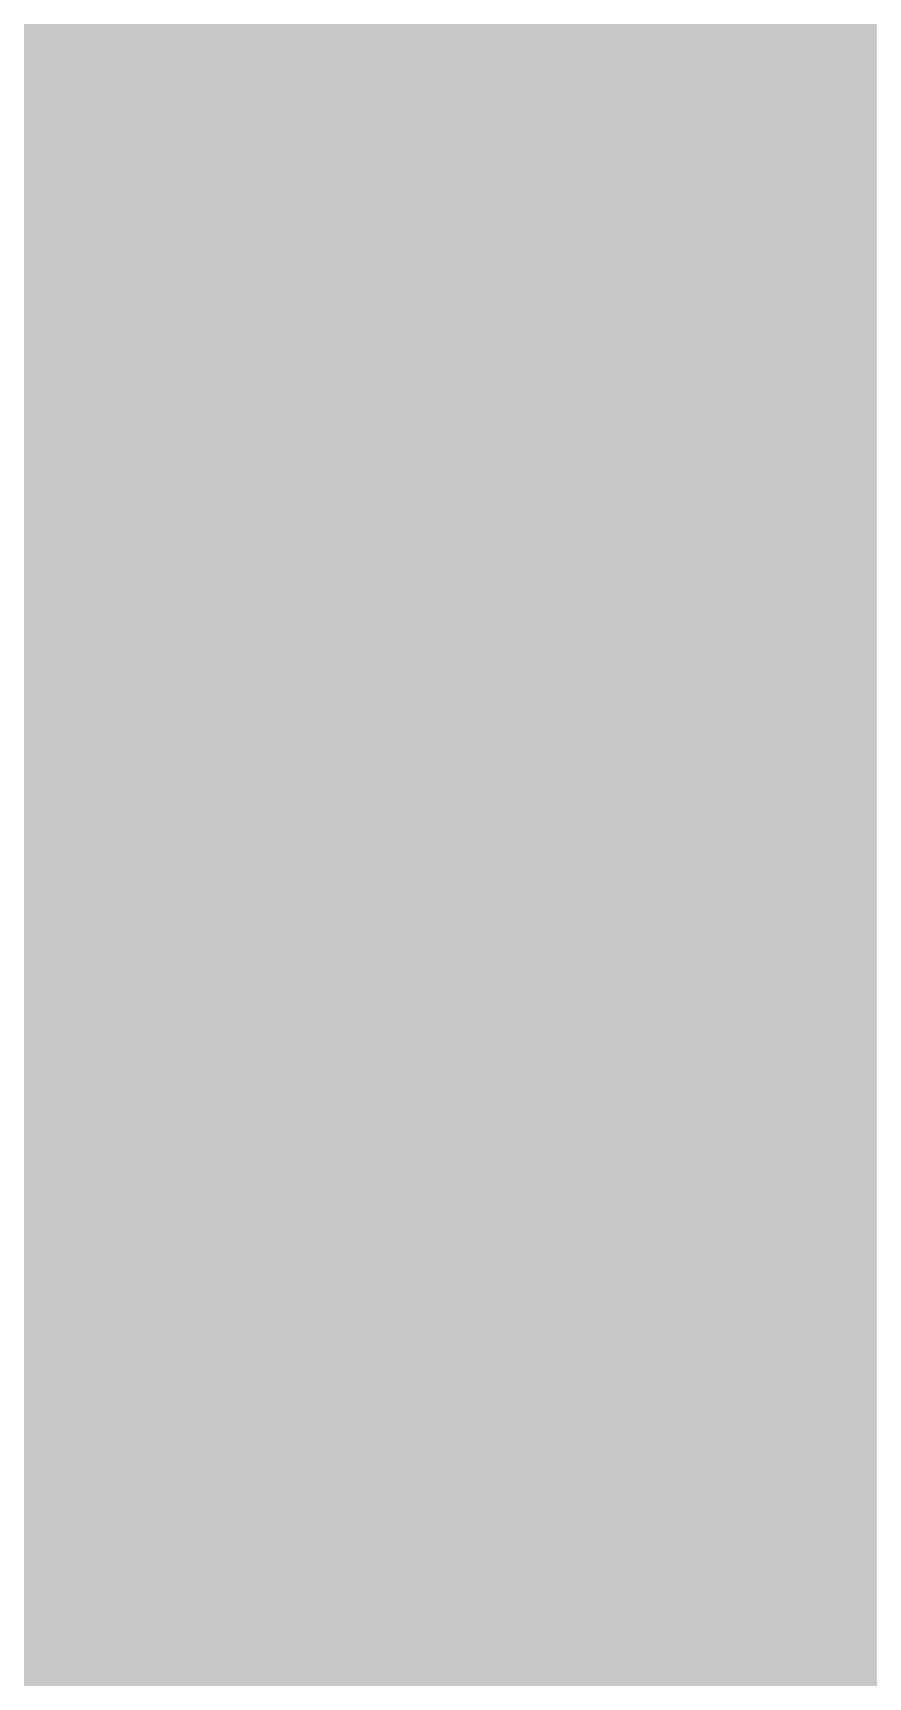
# Model space of a CAD drawing. Extents: x -3 to 92, y -53 to 125.
# Drawn here: x 38.07 to 41.21, y 8.72 to 14.91 of the extents above; entities that cross this region are included whole.
import ezdxf

# ---------------------------------------------------------------- set-up
doc = ezdxf.new("R2010")
doc.units = 0
doc.header["$MEASUREMENT"] = 0
doc.layers.get('0').update_dxf_attribs({"linetype": 'CONTINUOUS'})
for name, color, linetype in [('23-325-0_AST', 7, 'CONTINUOUS'), ('23-325-0_BOT', 7, 'CONTINUOUS'), ('23-325-0_DRD', 2, 'CONTINUOUS'), ('23-325-0_IN1', 4, 'CONTINUOUS'), ('23-325-0_IN2', 3, 'CONTINUOUS'), ('23-325-0_SMT', 10, 'CONTINUOUS'), ('23-325-0_SPT', 14, 'CONTINUOUS'), ('23-325-0_SST', 9, 'CONTINUOUS'), ('23-325-0_TOP', 12, 'CONTINUOUS')]:
    doc.layers.add(name, color=color, linetype=linetype)

# ---------------------------------------------------------------- blocks, each defined once
blk = doc.blocks.new('ROUND_37')
at = {"const_width": 0.23749}
blk.add_lwpolyline([(-0.118744, 0, 1), (0.118744, 0, 1)], format="xyb", close=True, dxfattribs=at)

msp = doc.modelspace()

# ---------------------------------------------------------------- linework, layer by layer
at = {"layer": '23-325-0_AST', "const_width": 0.1524}
for points in [[(35.18916, 13.92682), (38.9001, 13.92682), (38.9001, 13.87348), (35.179, 13.87348)], [(38.38702, 13.40866), (38.9001, 13.92428), (39.38524, 13.34262), (39.96436, 12.86002), (39.44874, 12.34694)], [(39.4589, 12.40282), (39.91356, 12.85748), (39.35984, 13.3223), (38.89756, 13.87348), (38.4429, 13.41882)], [(38.94328, 13.91666), (38.87721, 13.9145)], [(38.87724, 13.91412), (38.88486, 13.88618), (39.3573, 13.31976), (39.38524, 13.34262), (38.91534, 13.90396)], [(39.93896, 12.86002), (39.93388, 12.86256), (39.37254, 13.33246), (38.9001, 13.89634), (38.9001, 13.89888), (38.91534, 13.90396), (38.92296, 13.88364)], [(38.94582, 13.89888), (38.90015, 13.89783)], [(38.94582, 13.88364), (38.92297, 13.88337)], [(38.61562, 13.59916), (38.63086, 13.62964)], [(38.80104, 12.78636), (38.82644, 12.76096), (39.38524, 13.31976), (39.35984, 13.34516), (38.80104, 12.78636)], [(39.92372, 12.88542), (39.3827, 13.34516), (39.35984, 13.31976), (39.92626, 12.84732), (39.9542, 12.83462)], [(39.9161, 9.85266), (39.9161, 12.86002), (39.9669, 12.86002), (39.9669, 9.8298)], [(39.92372, 12.88542), (39.92309, 12.90571)], [(39.93896, 12.86002), (39.93896, 12.90574)], [(39.9542, 12.83462), (39.95652, 12.9032)], [(39.20998, 12.77366), (39.2303, 12.74826), (39.2176, 12.73556)], [(39.20744, 12.7508), (39.23284, 12.77112)], [(39.2176, 12.73556), (39.2303, 12.74826)], [(39.67226, 12.5857), (39.64178, 12.57046), (39.70274, 12.446), (39.72306, 12.40282), (39.74084, 12.35964), (39.75862, 12.31646), (39.77386, 12.27328), (39.79164, 12.22756), (39.80434, 12.18438), (39.81958, 12.13866), (39.83228, 12.09294), (39.84498, 12.04722), (39.85768, 12.0015), (39.86784, 11.95578), (39.89324, 11.81354), (39.90086, 11.76782), (39.90594, 11.71956), (39.91356, 11.6713), (39.92372, 11.42492), (39.92118, 11.29284), (39.91356, 11.20394), (39.91102, 11.16076), (39.90594, 11.11758), (39.86022, 10.86358), (39.85006, 10.8204), (39.83736, 10.77976), (39.7891, 10.6172), (39.77386, 10.57656), (39.75862, 10.53846), (39.74338, 10.50036), (39.69258, 10.38352), (39.72306, 10.37082), (39.74084, 10.40892), (39.77386, 10.48766), (39.7891, 10.52576), (39.80434, 10.5664), (39.81958, 10.60704), (39.87038, 10.77214), (39.88054, 10.81278), (39.8907, 10.85596), (39.90086, 10.89914), (39.91102, 10.93978), (39.92626, 11.02614), (39.93134, 11.06932), (39.93896, 11.11504), (39.94404, 11.15822), (39.94658, 11.2014), (39.9542, 11.2903), (39.95674, 11.42746), (39.94404, 11.67384), (39.93896, 11.7221), (39.93388, 11.7729), (39.92626, 11.82116), (39.878, 12.05738), (39.8653, 12.1031), (39.85006, 12.14882), (39.83736, 12.19454), (39.82212, 12.24026), (39.77132, 12.37234), (39.75354, 12.41552), (39.73322, 12.4587), (39.67226, 12.5857)], [(41.021, 12.573), (42.799, 12.573), (42.799, 9.017), (41.021, 9.017), (41.021, 12.573)], [(38.4937, 9.3345), (38.4429, 9.3345), (38.4429, 8.92556), (39.04742, 8.92556), (39.9669, 9.8298), (39.9669, 10.40384), (39.51986, 10.40384), (39.4843, 10.33526), (39.45382, 10.28192), (39.3573, 10.12952), (39.32428, 10.08126), (39.21252, 9.93902), (39.17188, 9.8933), (39.13124, 9.85012), (39.0906, 9.80694), (39.04742, 9.76376), (39.00424, 9.72312), (38.95852, 9.68502), (38.86708, 9.60882), (38.81882, 9.57326), (38.61562, 9.44118), (38.56482, 9.4107), (38.51148, 9.38276), (38.4556, 9.35736), (38.47846, 9.3091), (38.59022, 9.36752), (38.64356, 9.398), (38.8493, 9.53262), (38.89756, 9.56818), (39.1287, 9.77138), (39.16934, 9.81456), (39.21252, 9.86028), (39.25316, 9.906), (39.29126, 9.95426), (39.32936, 9.99998), (39.43604, 10.15238), (39.46906, 10.20318), (39.49954, 10.25652), (39.53002, 10.30986), (39.55034, 10.3505), (39.9161, 10.3505), (39.9161, 9.85266), (39.0271, 8.9789), (38.4937, 8.9789), (38.4937, 9.3345)], [(39.0271, 8.9789), (36.03244, 8.9789), (36.03244, 8.92556), (39.04742, 8.92556)]]:
    msp.add_lwpolyline(points, dxfattribs=at)
for points in [[(38.63086, 13.62964, 0.1222351), (37.47008, 13.91772)], [(39.95674, 12.9032, 0.4142136), (38.94328, 13.91666)], [(38.61562, 13.59916, 0.1221929), (37.47008, 13.88336)], [(39.93896, 12.90574, 0.4142136), (38.94582, 13.89888)], [(39.92372, 12.90574, 0.4142136), (38.94582, 13.88364)], [(38.77564, 13.17752, 0.1620988), (37.465, 13.61389)], [(38.8239, 13.1826, 0.165982), (37.46754, 13.64562)], [(38.8239, 13.1826, 0.0504853), (38.44307, 13.41917)], [(38.77564, 13.17752, 0.0516994), (38.38718, 13.40901)], [(38.77564, 13.17752, 0.1664185), (38.70956, 12.98448)], [(38.77564, 13.17752, 0.1664185), (38.70956, 12.98448)], [(38.8239, 13.1826, 0.1972575), (38.74258, 12.98448)], [(38.8239, 13.1826, 0.1972575), (38.74258, 12.98448)], [(38.7096, 12.98448, 0.4142136), (39.02456, 12.66952)], [(38.74262, 12.98448, 0.4142136), (39.02456, 12.70254)], [(38.74262, 12.98448, 0.4142136), (39.02456, 12.70254)], [(39.02456, 12.70254, 0.197256), (39.22265, 12.78385)], [(39.02456, 12.70254, 0.1823261), (39.21076, 12.77277)], [(39.02456, 12.66952, 0.1810753), (39.23142, 12.74697)], [(39.02456, 12.66952, 0.1664167), (39.21757, 12.73559)], [(39.44874, 12.34694, 0.054636), (39.20585, 12.74958)], [(39.65448, 11.42492, 0.1620988), (39.21801, 12.73586)], [(39.6875, 11.42746, 0.1658023), (39.22453, 12.78524)], [(39.4589, 12.40282, 0.0493591), (39.23199, 12.77047)], [(37.465, 9.20496, 0.4142136), (39.6875, 11.42746)], [(37.46754, 9.23798, 0.4142136), (39.65448, 11.42492)]]:
    msp.add_lwpolyline(points, format="xyb", dxfattribs=at)
at = {"layer": '23-325-0_BOT', "const_width": 0.254}
for points in [[(40.894, 14.6304), (29.0322, 14.6304)], [(40.894, 14.6558), (36.449, 14.6558)], [(38.0492, 14.6558), (38.0492, -4.572)], [(38.2778, 14.6558), (38.2778, -4.572)], [(38.5064, 14.6558), (38.5064, -4.572)], [(38.735, 14.6558), (38.735, -4.572)], [(38.9636, 14.6558), (38.9636, -4.572)], [(39.1922, 14.6558), (39.1922, -4.572)], [(39.4208, 14.6558), (39.4208, -4.572)], [(39.6494, 14.6558), (39.6494, -4.572)], [(39.878, 14.6558), (39.878, -4.572)], [(40.1066, 14.6558), (40.1066, -4.572)], [(40.3352, 14.6558), (40.3352, -4.572)], [(40.5638, 14.6558), (40.5638, -4.572)], [(40.7924, 14.6558), (40.7924, -4.572)], [(40.894, 14.6558), (40.894, -4.572)], [(40.894, 14.4018), (29.0322, 14.4018)], [(40.894, 14.1732), (29.0322, 14.1732)], [(40.894, 13.9446), (29.0322, 13.9446)], [(40.894, 13.716), (29.0322, 13.716)], [(40.894, 13.4874), (29.0322, 13.4874)], [(40.894, 13.2588), (29.0322, 13.2588)], [(40.894, 13.0302), (29.0322, 13.0302)], [(40.894, 12.8016), (29.0322, 12.8016)], [(40.894, 12.573), (29.0322, 12.573)], [(40.894, 12.3444), (29.0322, 12.3444)], [(40.894, 12.1158), (29.0322, 12.1158)], [(40.894, 11.8872), (29.0322, 11.8872)], [(40.894, 11.6586), (29.0322, 11.6586)], [(40.894, 11.43), (29.0322, 11.43)], [(40.894, 11.2014), (29.0322, 11.2014)], [(40.894, 10.9728), (29.0322, 10.9728)], [(40.894, 10.7442), (29.0322, 10.7442)], [(40.894, 10.5156), (29.0322, 10.5156)], [(40.894, 10.287), (29.0322, 10.287)], [(40.894, 10.0584), (29.0322, 10.0584)], [(40.894, 9.8298), (29.0322, 9.8298)], [(40.894, 9.6012), (29.0322, 9.6012)], [(40.894, 9.3726), (29.0322, 9.3726)], [(40.894, 9.144), (29.0322, 9.144)], [(40.894, 8.9154), (29.0322, 8.9154)], [(40.894, 8.6868), (29.0322, 8.6868)]]:
    msp.add_lwpolyline(points, dxfattribs=at)
at = {"layer": '23-325-0_DRD', "const_width": 0.254}
msp.add_lwpolyline([(42.545, 7.874), (41.275, 9.144)], dxfattribs=at)
at = {"layer": '23-325-0_IN1', "const_width": 0.254}
for points in [[(40.5638, 29.8958), (40.5638, -4.572)], [(40.7924, 29.8958), (40.7924, -4.572)], [(41.021, 29.8958), (41.021, -4.572)], [(40.3352, 26.94178), (40.3352, -4.572)], [(40.1066, 26.6573), (40.1066, -4.572)], [(41.2496, 24.4094), (41.2496, -4.572)], [(38.735, 22.15642), (38.735, -4.572)], [(39.878, 15.50162), (39.878, -4.572)], [(38.5064, 15.3924), (38.5064, -4.572)], [(38.9636, 15.3924), (38.9636, -4.572)], [(39.6494, 15.31112), (39.6494, -4.572)], [(38.0492, 15.24762), (38.0492, -4.572)], [(38.2778, 15.27048), (38.2778, -4.572)], [(39.1922, 15.27048), (39.1922, -4.572)], [(39.4208, 15.24762), (39.4208, -4.572)], [(50.80762, 14.859), (27.66822, 14.859)], [(50.75936, 14.6304), (27.6733, 14.6304)], [(50.79746, 14.4018), (27.58694, 14.4018)], [(50.94478, 14.1732), (27.34056, 14.1732)], [(51.31054, 13.9446), (18.36928, 13.9446)], [(50.89906, 13.716), (-2.413, 13.716)], [(50.78222, 13.4874), (-2.413, 13.4874)], [(50.7619, 13.2588), (-2.413, 13.2588)], [(50.83048, 13.0302), (-2.413, 13.0302)], [(51.03114, 12.8016), (-2.413, 12.8016)], [(86.36, 12.573), (-2.413, 12.573)], [(86.36, 12.3444), (-2.413, 12.3444)], [(86.36, 12.1158), (-2.413, 12.1158)], [(86.36, 11.8872), (-2.413, 11.8872)], [(86.36, 11.6586), (-2.413, 11.6586)], [(86.36, 11.43), (-2.413, 11.43)], [(86.36, 11.2014), (-2.413, 11.2014)], [(86.36, 10.9728), (-2.413, 10.9728)], [(86.36, 10.7442), (-2.413, 10.7442)], [(86.36, 10.5156), (-2.413, 10.5156)], [(86.36, 10.287), (-2.413, 10.287)], [(86.36, 10.0584), (-2.413, 10.0584)], [(86.36, 9.8298), (-2.413, 9.8298)], [(86.36, 9.6012), (-2.413, 9.6012)], [(86.36, 9.3726), (-2.413, 9.3726)], [(86.36, 9.144), (-2.413, 9.144)], [(86.36, 8.9154), (-2.413, 8.9154)], [(86.36, 8.6868), (-2.413, 8.6868)]]:
    msp.add_lwpolyline(points, dxfattribs=at)
at = {"layer": '23-325-0_IN2', "const_width": 0.254}
msp.add_lwpolyline([(27.051, 14.732), (40.259, 14.732), (42.545, 17.018), (42.545, 17.145)], dxfattribs=at)
at = {"layer": '23-325-0_SMT', "const_width": 0.127}
for points in [[(39.73322, 13.9192), (38.36162, 13.9192), (38.36162, 13.2334)], [(38.46322, 13.9192), (38.46322, 13.17498)], [(38.57752, 13.9192), (38.57752, 13.10386)], [(38.69182, 13.9192), (38.69182, 13.0175)], [(38.80612, 13.9192), (38.80612, 12.92098)], [(38.92042, 13.9192), (38.92042, 12.80668)], [(39.03472, 13.9192), (39.03472, 12.6746)], [(39.14902, 13.9192), (39.14902, 12.51204)], [(39.26332, 13.9192), (39.26332, 12.31138)], [(39.37762, 13.9192), (39.37762, 12.02944)], [(39.49192, 13.9192), (39.49192, 8.9408)], [(39.60622, 13.9192), (39.60622, 8.9408)], [(39.72052, 13.9192), (39.72052, 8.9408)], [(39.7383, 13.9192), (39.73322, 13.91914)], [(39.83482, 13.8938), (39.83482, 8.9662)], [(39.89324, 13.843), (38.36162, 13.843)], [(39.93642, 13.7287), (38.36162, 13.7287)], [(39.93642, 13.72108), (39.93642, 13.716)], [(39.93642, 13.716), (39.93642, 9.144)], [(39.93642, 13.6144), (38.36162, 13.6144)], [(39.93642, 13.5001), (38.36162, 13.5001)], [(39.93642, 13.3858), (38.36162, 13.3858)], [(39.93642, 13.2715), (38.36162, 13.2715)], [(39.93642, 13.1572), (38.4937, 13.1572)], [(39.93642, 13.0429), (38.66134, 13.0429)], [(39.93642, 12.9286), (38.7985, 12.9286)], [(39.93642, 12.8143), (38.9128, 12.8143)], [(39.93642, 12.7), (39.0144, 12.7)], [(39.93642, 12.5857), (39.10076, 12.5857)], [(39.93642, 12.4714), (39.17442, 12.4714)], [(39.93642, 12.3571), (39.24046, 12.3571)], [(39.93642, 12.2428), (39.29634, 12.2428)], [(39.93642, 12.1285), (39.34206, 12.1285)], [(39.93642, 12.0142), (39.3827, 12.0142)], [(39.93642, 11.8999), (39.41572, 11.8999)], [(39.93642, 11.7856), (39.44112, 11.7856)], [(39.93642, 11.6713), (39.4589, 11.6713)], [(39.93642, 11.557), (39.4716, 11.557)], [(39.93642, 11.4427), (39.47922, 11.4427)], [(39.47922, 11.43), (39.47922, 11.41476)], [(39.93642, 11.3284), (39.47668, 11.3284)], [(39.93642, 11.2141), (39.46906, 11.2141)], [(39.93642, 11.0998), (39.45382, 11.0998)], [(39.93642, 10.9855), (39.43096, 10.9855)], [(39.93642, 10.8712), (39.40302, 10.8712)], [(39.37762, 10.78992), (39.37762, 8.9408)], [(39.93642, 10.7569), (39.36492, 10.7569)], [(39.93642, 10.6426), (39.32174, 10.6426)], [(39.26332, 10.51814), (39.26332, 8.9408)], [(39.93642, 10.5283), (39.2684, 10.5283)], [(39.93642, 10.414), (39.2049, 10.414)], [(39.93642, 10.2997), (39.13124, 10.2997)], [(39.14902, 10.32256), (39.14902, 8.9408)], [(39.03472, 10.16762), (39.03472, 8.9408)], [(39.93642, 10.1854), (39.04742, 10.1854)], [(38.92042, 10.04062), (38.92042, 8.9408)], [(39.93642, 10.0711), (38.94836, 10.0711)], [(38.80612, 9.9314), (38.80612, 8.9408)], [(39.93642, 9.9568), (38.83406, 9.9568)], [(38.69182, 9.83996), (38.69182, 8.9408)], [(39.93642, 9.8425), (38.69436, 9.8425)], [(39.93642, 9.7282), (38.52672, 9.7282)], [(38.57752, 9.75868), (38.57752, 8.9408)], [(38.38702, 9.652), (38.36162, 9.6266), (38.36162, 8.9408)], [(38.46322, 9.6901), (38.46322, 8.9408)], [(39.93642, 9.6139), (38.36162, 9.6139)], [(39.93642, 9.4996), (38.36162, 9.4996)], [(39.93642, 9.3853), (38.36162, 9.3853)], [(39.93642, 9.271), (38.36162, 9.271)], [(39.93642, 9.1567), (38.36162, 9.1567)], [(39.93642, 9.13892), (39.93636, 9.144)], [(39.91102, 9.0424), (38.36162, 9.0424)], [(39.73322, 8.9408), (38.36162, 8.9408)], [(39.7383, 8.9408), (39.73322, 8.9408)]]:
    msp.add_lwpolyline(points, dxfattribs=at)
for points in [[(39.93642, 13.72108, 0.4142136), (39.7383, 13.9192)], [(39.47922, 11.43, 0.2736465), (38.36162, 13.2334)], [(38.38702, 9.652, 0.2843907), (39.47668, 11.41476)], [(39.7383, 8.9408, 0.4142136), (39.93642, 9.13892)]]:
    msp.add_lwpolyline(points, format="xyb", dxfattribs=at)
at = {"layer": '23-325-0_SPT', "const_width": 0.127}
for points in [[(39.70782, 13.9192), (38.33622, 13.9192), (38.33622, 13.2334)], [(38.43782, 13.9192), (38.43782, 13.17498)], [(38.55212, 13.9192), (38.55212, 13.10386)], [(38.66642, 13.9192), (38.66642, 13.0175)], [(38.78072, 13.9192), (38.78072, 12.92098)], [(38.89502, 13.9192), (38.89502, 12.80668)], [(39.00932, 13.9192), (39.00932, 12.6746)], [(39.12362, 13.9192), (39.12362, 12.51204)], [(39.23792, 13.9192), (39.23792, 12.31138)], [(39.35222, 13.9192), (39.35222, 12.02944)], [(39.46652, 13.9192), (39.46652, 8.9408)], [(39.58082, 13.9192), (39.58082, 8.9408)], [(39.69512, 13.9192), (39.69512, 8.9408)], [(39.7129, 13.9192), (39.70782, 13.91914)], [(39.80942, 13.8938), (39.80942, 8.9662)], [(39.86784, 13.843), (38.33622, 13.843)], [(39.91102, 13.7287), (38.33622, 13.7287)], [(39.91102, 13.72108), (39.91102, 13.716)], [(39.91102, 13.716), (39.91102, 9.144)], [(39.91102, 13.6144), (38.33622, 13.6144)], [(39.91102, 13.5001), (38.33622, 13.5001)], [(39.91102, 13.3858), (38.33622, 13.3858)], [(39.91102, 13.2715), (38.33622, 13.2715)], [(39.91102, 13.1572), (38.4683, 13.1572)], [(39.91102, 13.0429), (38.63594, 13.0429)], [(39.91102, 12.9286), (38.7731, 12.9286)], [(39.91102, 12.8143), (38.8874, 12.8143)], [(39.91102, 12.7), (38.989, 12.7)], [(39.91102, 12.5857), (39.07536, 12.5857)], [(39.91102, 12.4714), (39.14902, 12.4714)], [(39.91102, 12.3571), (39.21506, 12.3571)], [(39.91102, 12.2428), (39.27094, 12.2428)], [(39.91102, 12.1285), (39.31666, 12.1285)], [(39.91102, 12.0142), (39.3573, 12.0142)], [(39.91102, 11.8999), (39.39032, 11.8999)], [(39.91102, 11.7856), (39.41572, 11.7856)], [(39.91102, 11.6713), (39.4335, 11.6713)], [(39.91102, 11.557), (39.4462, 11.557)], [(39.91102, 11.4427), (39.45382, 11.4427)], [(39.45382, 11.43), (39.45382, 11.41476)], [(39.91102, 11.3284), (39.45128, 11.3284)], [(39.91102, 11.2141), (39.44366, 11.2141)], [(39.91102, 11.0998), (39.42842, 11.0998)], [(39.91102, 10.9855), (39.40556, 10.9855)], [(39.91102, 10.8712), (39.37762, 10.8712)], [(39.35222, 10.78992), (39.35222, 8.9408)], [(39.91102, 10.7569), (39.33952, 10.7569)], [(39.91102, 10.6426), (39.29634, 10.6426)], [(39.23792, 10.51814), (39.23792, 8.9408)], [(39.91102, 10.5283), (39.243, 10.5283)], [(39.91102, 10.414), (39.1795, 10.414)], [(39.91102, 10.2997), (39.10584, 10.2997)], [(39.12362, 10.32256), (39.12362, 8.9408)], [(39.00932, 10.16762), (39.00932, 8.9408)], [(39.91102, 10.1854), (39.02202, 10.1854)], [(38.89502, 10.04062), (38.89502, 8.9408)], [(39.91102, 10.0711), (38.92296, 10.0711)], [(38.78072, 9.9314), (38.78072, 8.9408)], [(39.91102, 9.9568), (38.80866, 9.9568)], [(38.66642, 9.83996), (38.66642, 8.9408)], [(39.91102, 9.8425), (38.66896, 9.8425)], [(39.91102, 9.7282), (38.50132, 9.7282)], [(38.55212, 9.75868), (38.55212, 8.9408)], [(38.36162, 9.652), (38.33622, 9.6266), (38.33622, 8.9408)], [(38.43782, 9.6901), (38.43782, 8.9408)], [(39.91102, 9.6139), (38.33622, 9.6139)], [(39.91102, 9.4996), (38.33622, 9.4996)], [(39.91102, 9.3853), (38.33622, 9.3853)], [(39.91102, 9.271), (38.33622, 9.271)], [(39.91102, 9.1567), (38.33622, 9.1567)], [(39.91102, 9.13892), (39.91096, 9.144)], [(39.88562, 9.0424), (38.33622, 9.0424)], [(39.70782, 8.9408), (38.33622, 8.9408)], [(39.7129, 8.9408), (39.70782, 8.9408)]]:
    msp.add_lwpolyline(points, dxfattribs=at)
for points in [[(39.91102, 13.72108, 0.4142136), (39.7129, 13.9192)], [(39.45382, 11.43, 0.2736465), (38.33622, 13.2334)], [(38.36162, 9.652, 0.2843907), (39.45128, 11.41476)], [(39.7129, 8.9408, 0.4142136), (39.91102, 9.13892)]]:
    msp.add_lwpolyline(points, format="xyb", dxfattribs=at)
at = {"layer": '23-325-0_SST'}
for points, const_width in [([(41.6306, 13.9446), (41.79824, 14.00302), (41.79824, 14.35862), (41.6306, 14.41958), (41.29024, 14.41958), (41.1226, 14.3002), (41.1226, 13.9446), (40.78224, 13.9446), (40.78224, 14.41958)], 0.1524), ([(40.26662, 14.2748), (34.60242, 14.2748), (34.60242, 8.636), (40.26662, 8.636), (40.26662, 14.2748)], 0.127), ([(35.18916, 13.92682), (38.9001, 13.92682), (38.9001, 13.87348), (35.179, 13.87348)], 0.1524), ([(38.38702, 13.40866), (38.9001, 13.92428), (39.38524, 13.34262), (39.96436, 12.86002), (39.44874, 12.34694)], 0.1524), ([(39.4589, 12.40282), (39.91356, 12.85748), (39.35984, 13.3223), (38.89756, 13.87348), (38.4429, 13.41882)], 0.1524), ([(38.94328, 13.91666), (38.87721, 13.9145)], 0.1524), ([(38.87724, 13.91412), (38.88486, 13.88618), (39.3573, 13.31976), (39.38524, 13.34262), (38.91534, 13.90396)], 0.1524), ([(39.93896, 12.86002), (39.93388, 12.86256), (39.37254, 13.33246), (38.9001, 13.89634), (38.9001, 13.89888), (38.91534, 13.90396), (38.92296, 13.88364)], 0.1524), ([(38.94582, 13.89888), (38.90015, 13.89783)], 0.1524), ([(38.94582, 13.88364), (38.92297, 13.88337)], 0.1524), ([(38.61562, 13.59916), (38.63086, 13.62964)], 0.1524), ([(41.79824, 13.58138), (41.79824, 13.16482), (40.78224, 13.16482)], 0.1524), ([(38.80104, 12.78636), (38.82644, 12.76096), (39.38524, 13.31976), (39.35984, 13.34516), (38.80104, 12.78636)], 0.1524), ([(39.92372, 12.88542), (39.3827, 13.34516), (39.35984, 13.31976), (39.92626, 12.84732), (39.9542, 12.83462)], 0.1524), ([(39.9161, 9.85266), (39.9161, 12.86002), (39.9669, 12.86002), (39.9669, 9.8298)], 0.1524), ([(39.92372, 12.88542), (39.92309, 12.90571)], 0.1524), ([(39.93896, 12.86002), (39.93896, 12.90574)], 0.1524), ([(39.9542, 12.83462), (39.95652, 12.9032)], 0.1524), ([(39.20998, 12.77366), (39.2303, 12.74826), (39.2176, 12.73556)], 0.1524), ([(39.20744, 12.7508), (39.23284, 12.77112)], 0.1524), ([(39.2176, 12.73556), (39.2303, 12.74826)], 0.1524), ([(39.67226, 12.5857), (39.64178, 12.57046), (39.70274, 12.446), (39.72306, 12.40282), (39.74084, 12.35964), (39.75862, 12.31646), (39.77386, 12.27328), (39.79164, 12.22756), (39.80434, 12.18438), (39.81958, 12.13866), (39.83228, 12.09294), (39.84498, 12.04722), (39.85768, 12.0015), (39.86784, 11.95578), (39.89324, 11.81354), (39.90086, 11.76782), (39.90594, 11.71956), (39.91356, 11.6713), (39.92372, 11.42492), (39.92118, 11.29284), (39.91356, 11.20394), (39.91102, 11.16076), (39.90594, 11.11758), (39.86022, 10.86358), (39.85006, 10.8204), (39.83736, 10.77976), (39.7891, 10.6172), (39.77386, 10.57656), (39.75862, 10.53846), (39.74338, 10.50036), (39.69258, 10.38352), (39.72306, 10.37082), (39.74084, 10.40892), (39.77386, 10.48766), (39.7891, 10.52576), (39.80434, 10.5664), (39.81958, 10.60704), (39.87038, 10.77214), (39.88054, 10.81278), (39.8907, 10.85596), (39.90086, 10.89914), (39.91102, 10.93978), (39.92626, 11.02614), (39.93134, 11.06932), (39.93896, 11.11504), (39.94404, 11.15822), (39.94658, 11.2014), (39.9542, 11.2903), (39.95674, 11.42746), (39.94404, 11.67384), (39.93896, 11.7221), (39.93388, 11.7729), (39.92626, 11.82116), (39.878, 12.05738), (39.8653, 12.1031), (39.85006, 12.14882), (39.83736, 12.19454), (39.82212, 12.24026), (39.77132, 12.37234), (39.75354, 12.41552), (39.73322, 12.4587), (39.67226, 12.5857)], 0.1524), ([(41.021, 12.573), (41.021, 9.017), (42.799, 9.017), (42.799, 12.573), (41.021, 12.573)], 0.1524), ([(38.4937, 9.3345), (38.4429, 9.3345), (38.4429, 8.92556), (39.04742, 8.92556), (39.9669, 9.8298), (39.9669, 10.40384), (39.51986, 10.40384), (39.4843, 10.33526), (39.45382, 10.28192), (39.3573, 10.12952), (39.32428, 10.08126), (39.21252, 9.93902), (39.17188, 9.8933), (39.13124, 9.85012), (39.0906, 9.80694), (39.04742, 9.76376), (39.00424, 9.72312), (38.95852, 9.68502), (38.86708, 9.60882), (38.81882, 9.57326), (38.61562, 9.44118), (38.56482, 9.4107), (38.51148, 9.38276), (38.4556, 9.35736), (38.47846, 9.3091), (38.59022, 9.36752), (38.64356, 9.398), (38.8493, 9.53262), (38.89756, 9.56818), (39.1287, 9.77138), (39.16934, 9.81456), (39.21252, 9.86028), (39.25316, 9.906), (39.29126, 9.95426), (39.32936, 9.99998), (39.43604, 10.15238), (39.46906, 10.20318), (39.49954, 10.25652), (39.53002, 10.30986), (39.55034, 10.3505), (39.9161, 10.3505), (39.9161, 9.85266), (39.0271, 8.9789), (38.4937, 8.9789), (38.4937, 9.3345)], 0.1524), ([(39.0271, 8.9789), (36.03244, 8.9789), (36.03244, 8.92556), (39.04742, 8.92556)], 0.1524)]:
    msp.add_lwpolyline(points, dxfattribs=dict(at, const_width=const_width))
at = {"layer": '23-325-0_SST', "const_width": 0.1524}
for points in [[(38.63086, 13.62964, 0.1222351), (37.47008, 13.91772)], [(39.95674, 12.9032, 0.4142136), (38.94328, 13.91666)], [(38.61562, 13.59916, 0.1221929), (37.47008, 13.88336)], [(39.93896, 12.90574, 0.4142136), (38.94582, 13.89888)], [(39.92372, 12.90574, 0.4142136), (38.94582, 13.88364)], [(38.77564, 13.17752, 0.1620988), (37.465, 13.61389)], [(38.8239, 13.1826, 0.165982), (37.46754, 13.64562)], [(38.8239, 13.1826, 0.0504853), (38.44307, 13.41917)], [(38.77564, 13.17752, 0.0516994), (38.38718, 13.40901)], [(38.77564, 13.17752, 0.1664185), (38.70956, 12.98448)], [(38.77564, 13.17752, 0.1664185), (38.70956, 12.98448)], [(38.8239, 13.1826, 0.1972575), (38.74258, 12.98448)], [(38.8239, 13.1826, 0.1972575), (38.74258, 12.98448)], [(38.7096, 12.98448, 0.4142136), (39.02456, 12.66952)], [(38.74262, 12.98448, 0.4142136), (39.02456, 12.70254)], [(38.74262, 12.98448, 0.4142136), (39.02456, 12.70254)], [(39.02456, 12.70254, 0.197256), (39.22265, 12.78385)], [(39.02456, 12.70254, 0.1823261), (39.21076, 12.77277)], [(39.02456, 12.66952, 0.1810753), (39.23142, 12.74697)], [(39.02456, 12.66952, 0.1664167), (39.21757, 12.73559)], [(39.44874, 12.34694, 0.054636), (39.20585, 12.74958)], [(39.65448, 11.42492, 0.1620988), (39.21801, 12.73586)], [(39.6875, 11.42746, 0.1658023), (39.22453, 12.78524)], [(39.4589, 12.40282, 0.0493591), (39.23199, 12.77047)], [(37.465, 9.20496, 0.4142136), (39.6875, 11.42746)], [(37.46754, 9.23798, 0.4142136), (39.65448, 11.42492)]]:
    msp.add_lwpolyline(points, format="xyb", dxfattribs=at)
at = {"layer": '23-325-0_TOP'}
for points, const_width in [([(43.18, 16.73098), (41.23436, 14.78534)], 0.254), ([(41.33088, 14.8844), (41.29024, 14.8844)], 0.254), ([(41.2496, 14.82598), (41.2496, 14.80058)], 0.254), ([(41.021, 14.67358), (41.021, 14.47292)], 0.254), ([(41.1226, 14.6558), (31.53664, 14.6558)], 0.254), ([(40.894, 14.6558), (36.449, 14.6558)], 0.254), ([(38.0492, 14.6558), (38.0492, 14.32052)], 0.254), ([(38.2778, 14.6558), (38.2778, 14.3637)], 0.254), ([(38.5064, 14.6558), (38.5064, 14.3637)], 0.254), ([(38.735, 14.6558), (38.735, 14.3637)], 0.254), ([(38.9636, 14.6558), (38.9636, 14.3637)], 0.254), ([(39.1922, 14.6558), (39.1922, 14.3637)], 0.254), ([(39.4208, 14.6558), (39.4208, 14.3637)], 0.254), ([(39.6494, 14.6558), (39.6494, 14.3637)], 0.254), ([(39.878, 14.6558), (39.878, 14.3637)], 0.254), ([(40.1066, 14.6558), (40.1066, 14.351)], 0.254), ([(40.3352, 14.6558), (40.3352, 14.18336)], 0.254), ([(40.5638, 14.6558), (40.5638, 12.7762)], 0.254), ([(40.7924, 14.6558), (40.7924, 12.7762)], 0.254), ([(41.00322, 14.4272), (31.30804, 14.4272)], 0.254), ([(40.005, 14.3637), (38.227, 14.3637)], 0.254), ([(40.94988, 14.1986), (40.32504, 14.1986)], 0.254), ([(40.9448, 14.097), (40.9448, 12.7762)], 0.254), ([(40.3987, 13.97), (40.3987, 12.7762)], 0.254), ([(40.9448, 13.97), (40.3987, 13.97)], 0.254), ([(38.227, 13.97), (38.227, 8.89)], 0.127), ([(40.005, 13.97), (38.227, 13.97)], 0.127), ([(38.3413, 13.97), (38.3413, 8.89)], 0.127), ([(38.4556, 13.97), (38.4556, 8.89)], 0.127), ([(38.5699, 13.97), (38.5699, 8.89)], 0.127), ([(38.6842, 13.97), (38.6842, 8.89)], 0.127), ([(38.7985, 13.97), (38.7985, 8.89)], 0.127), ([(38.9128, 13.97), (38.9128, 8.89)], 0.127), ([(39.0271, 13.97), (39.0271, 8.89)], 0.127), ([(39.1414, 13.97), (39.1414, 8.89)], 0.127), ([(39.2557, 13.97), (39.2557, 8.89)], 0.127), ([(39.37, 13.97), (39.37, 8.89)], 0.127), ([(39.4843, 13.97), (39.4843, 8.89)], 0.127), ([(39.5986, 13.97), (39.5986, 8.89)], 0.127), ([(39.7129, 13.97), (39.7129, 8.89)], 0.127), ([(39.8272, 13.97), (39.8272, 8.89)], 0.127), ([(39.9415, 13.97), (39.9415, 8.89)], 0.127), ([(40.005, 13.97), (40.005, 8.89)], 0.127), ([(40.005, 13.9192), (38.227, 13.9192)], 0.127), ([(40.005, 13.8049), (38.227, 13.8049)], 0.127), ([(40.9448, 13.7414), (40.3987, 13.7414)], 0.254), ([(40.005, 13.6906), (38.227, 13.6906)], 0.127), ([(40.005, 13.5763), (38.227, 13.5763)], 0.127), ([(40.9448, 13.5128), (40.3987, 13.5128)], 0.254), ([(40.005, 13.462), (38.227, 13.462)], 0.127), ([(40.005, 13.3477), (38.227, 13.3477)], 0.127), ([(40.9448, 13.2842), (40.3987, 13.2842)], 0.254), ([(40.005, 13.2334), (38.227, 13.2334)], 0.127), ([(40.005, 13.1191), (38.227, 13.1191)], 0.127), ([(40.9448, 13.0556), (40.3987, 13.0556)], 0.254), ([(40.005, 13.0048), (38.227, 13.0048)], 0.127), ([(40.005, 12.8905), (38.227, 12.8905)], 0.127), ([(40.9448, 12.827), (40.3987, 12.827)], 0.254), ([(40.9448, 12.7762), (40.3987, 12.7762)], 0.254), ([(40.005, 12.7762), (38.227, 12.7762)], 0.127), ([(40.005, 12.6619), (38.227, 12.6619)], 0.127), ([(40.005, 12.5476), (38.227, 12.5476)], 0.127), ([(40.005, 12.4333), (38.227, 12.4333)], 0.127), ([(41.91, 11.811), (40.08882, 11.811), (39.70782, 11.43)], 1.27), ([(40.005, 12.319), (38.227, 12.319)], 0.127), ([(40.005, 12.2047), (38.227, 12.2047)], 0.127), ([(40.005, 12.0904), (38.227, 12.0904)], 0.127), ([(40.005, 11.9761), (38.227, 11.9761)], 0.127), ([(40.005, 11.8618), (38.227, 11.8618)], 0.127), ([(40.005, 11.7475), (38.227, 11.7475)], 0.127), ([(40.005, 11.6332), (38.227, 11.6332)], 0.127), ([(40.005, 11.5189), (38.227, 11.5189)], 0.127), ([(40.005, 11.4046), (38.227, 11.4046)], 0.127), ([(40.005, 11.2903), (38.227, 11.2903)], 0.127), ([(40.005, 11.176), (38.227, 11.176)], 0.127), ([(40.005, 11.0617), (38.227, 11.0617)], 0.127), ([(40.005, 10.9474), (38.227, 10.9474)], 0.127), ([(40.4876, 10.8458), (40.3987, 10.75436)], 0.254), ([(41.91, 10.8458), (40.4876, 10.8458)], 0.254), ([(40.5638, 10.8458), (40.5638, -4.318)], 0.254), ([(40.7924, 10.8458), (40.7924, -4.318)], 0.254), ([(41.021, 10.8458), (41.021, 10.62228)], 0.254), ([(41.2496, 10.8458), (41.2496, 10.62228)], 0.254), ([(40.005, 10.8331), (38.227, 10.8331)], 0.127), ([(43.18, 10.7696), (40.4114, 10.7696)], 0.254), ([(40.3987, 10.75436), (40.3987, 8.89)], 0.254), ([(40.005, 10.7188), (38.227, 10.7188)], 0.127), ([(40.94226, 10.62228), (40.94226, 8.93572)], 0.254), ([(42.87774, 10.62228), (40.94226, 10.62228)], 0.254), ([(40.005, 10.6045), (38.227, 10.6045)], 0.127), ([(40.94226, 10.541), (40.3987, 10.541)], 0.254), ([(40.005, 10.4902), (38.227, 10.4902)], 0.127), ([(40.005, 10.3759), (38.227, 10.3759)], 0.127), ([(40.94226, 10.3124), (40.3987, 10.3124)], 0.254), ([(40.005, 10.2616), (38.227, 10.2616)], 0.127), ([(40.005, 10.1473), (38.227, 10.1473)], 0.127), ([(40.94226, 10.0838), (40.3987, 10.0838)], 0.254), ([(40.005, 10.033), (38.227, 10.033)], 0.127), ([(40.005, 9.9187), (38.227, 9.9187)], 0.127), ([(40.94226, 9.8552), (40.3987, 9.8552)], 0.254), ([(40.94226, 9.779), (41.91, 9.779)], 0.254), ([(40.005, 9.8044), (38.227, 9.8044)], 0.127), ([(40.005, 9.6901), (38.227, 9.6901)], 0.127), ([(40.94226, 9.6266), (40.3987, 9.6266)], 0.254), ([(40.005, 9.5758), (38.227, 9.5758)], 0.127), ([(40.005, 9.4615), (38.227, 9.4615)], 0.127), ([(40.94226, 9.398), (40.3987, 9.398)], 0.254), ([(40.005, 9.3472), (38.227, 9.3472)], 0.127), ([(40.005, 9.2329), (38.227, 9.2329)], 0.127), ([(40.94226, 9.1694), (40.3987, 9.1694)], 0.254), ([(40.005, 9.1186), (38.227, 9.1186)], 0.127), ([(40.005, 9.0043), (38.227, 9.0043)], 0.127), ([(43.18, 8.9408), (40.3987, 8.9408)], 0.254), ([(42.87774, 8.93572), (40.94226, 8.93572)], 0.254), ([(41.021, 8.93572), (41.021, -4.318)], 0.254), ([(41.2496, 8.93572), (41.2496, -4.318)], 0.254), ([(40.005, 8.89), (38.227, 8.89)], 0.127), ([(40.3352, 8.6741), (40.3352, -4.318)], 0.254), ([(43.18, 8.7122), (40.35552, 8.7122)], 0.254)]:
    msp.add_lwpolyline(points, dxfattribs=dict(at, const_width=const_width))
at = {"layer": '23-325-0_TOP', "const_width": 0.254}
for points in [[(40.894, 14.6558, 0.4142136), (41.3512, 15.113)], [(41.22674, 14.78026, 0.1989124), (40.94373, 14.097)], [(38.227, 14.3637, 0.4142136), (37.8333, 13.97)], [(40.3987, 13.97, 0.4142136), (40.005, 14.3637)], [(37.8333, 8.89, 0.4142136), (38.227, 8.4963)], [(40.005, 8.4963, 0.4142136), (40.3987, 8.89)]]:
    msp.add_lwpolyline(points, format="xyb", dxfattribs=at)

# ---------------------------------------------------------------- block references
at = {"layer": '23-325-0_TOP'}
msp.add_blockref('ROUND_37', (39.70782, 11.43), dxfattribs=at)

doc.saveas('drawing.dxf')
